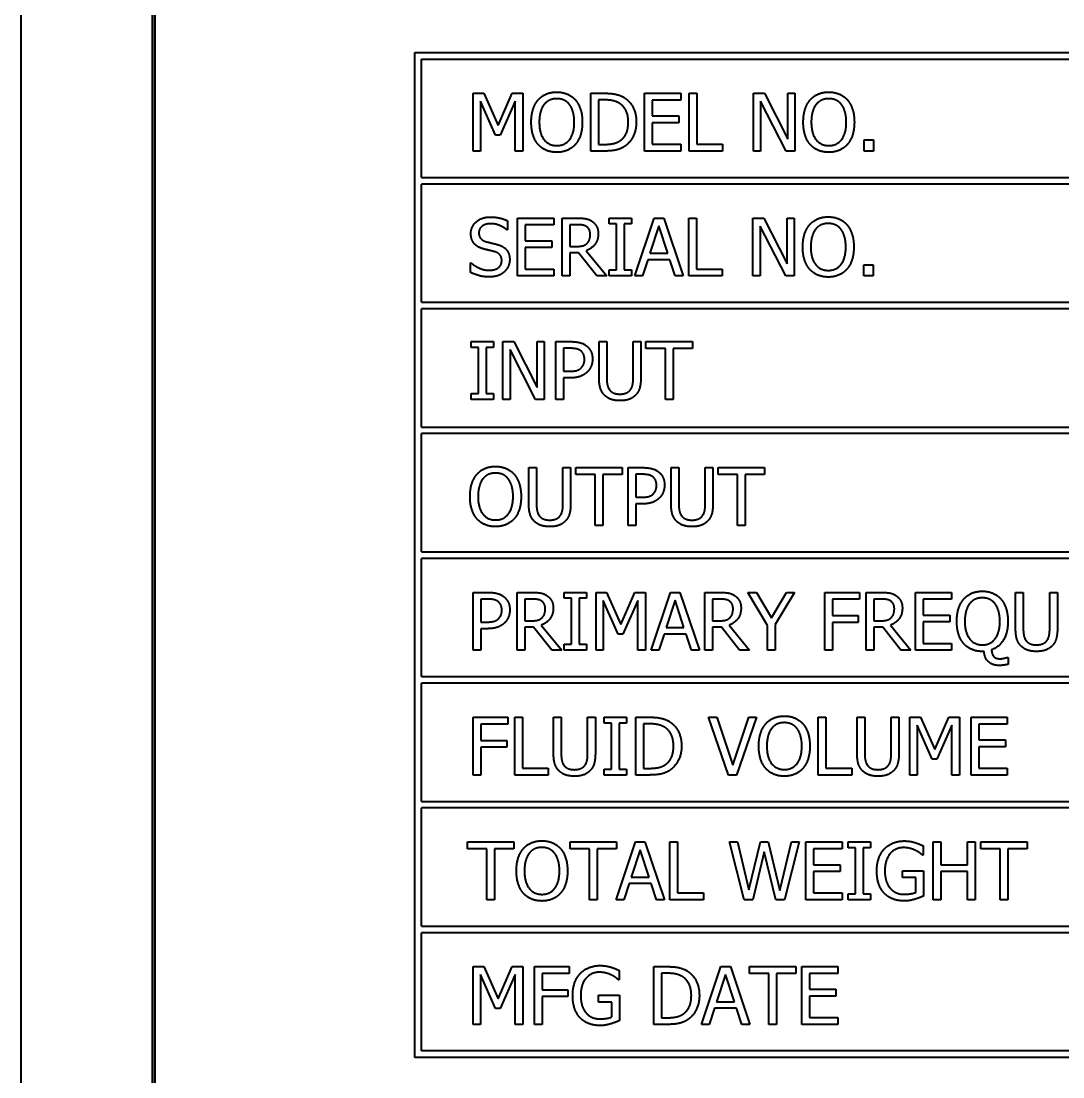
# Model space of a CAD drawing. Header units: millimetres. Extents: x 0 to 5945, y 0 to 4205.
# Drawn here: x 4812.37 to 4852.05, y 2005.64 to 2045.83 of the extents above; entities that cross this region are included whole.
import ezdxf

# ---------------------------------------------------------------- set-up
doc = ezdxf.new("R2010")
doc.units = ezdxf.units.MM
doc.header["$LTSCALE"] = 5
doc.layers.add('가시적인 것(ISO)', color=3, linetype='Continuous', lineweight=40)

msp = doc.modelspace()

# ---------------------------------------------------------------- linework, layer by layer
at = {"layer": '가시적인 것(ISO)'}
for p, q in [((4812.374, 1972.126), (4812.374, 2092.126)), ((4817.374, 2083.731), (4817.374, 1980.521)), ((4817.474, 1980.62), (4817.474, 2083.632)), ((4817.374, 1984.626), (4817.374, 2079.626)), ((4827.374, 2044.626), (4872.374, 2044.626)), ((4827.374, 2006.376), (4827.374, 2044.626)), ((4827.624, 2039.876), (4827.624, 2044.376)), ((4827.624, 2044.376), (4872.124, 2044.376)), ((4829.597, 2040.88), (4829.597, 2043.08)), ((4829.597, 2043.08), (4829.996, 2043.08)), ((4830.438, 2041.486), (4829.87, 2042.775)), ((4829.87, 2042.775), (4829.87, 2040.88)), ((4829.996, 2043.08), (4830.545, 2041.855)), ((4830.545, 2041.855), (4831.077, 2043.08)), ((4831.191, 2042.775), (4830.617, 2041.486)), ((4831.077, 2043.08), (4831.483, 2043.08)), ((4831.191, 2040.88), (4831.191, 2042.775)), ((4831.483, 2043.08), (4831.483, 2040.88)), ((4834.07, 2040.88), (4834.07, 2043.08)), ((4834.07, 2043.08), (4834.571, 2043.08)), ((4834.362, 2042.827), (4834.362, 2041.133)), ((4834.585, 2042.827), (4834.362, 2042.827)), ((4836.122, 2040.88), (4836.122, 2043.08)), ((4836.122, 2043.08), (4837.498, 2043.08)), ((4837.498, 2042.82), (4836.414, 2042.82)), ((4836.414, 2042.82), (4836.414, 2042.217)), ((4837.498, 2043.08), (4837.498, 2042.82)), ((4837.819, 2040.88), (4837.819, 2043.08)), ((4837.819, 2043.08), (4838.112, 2043.08)), ((4838.112, 2043.08), (4838.112, 2041.14)), ((4840.269, 2040.88), (4840.269, 2043.08)), ((4840.269, 2043.08), (4840.684, 2043.08)), ((4841.515, 2040.88), (4840.541, 2042.777)), ((4840.541, 2042.777), (4840.541, 2040.88)), ((4840.684, 2043.08), (4841.57, 2041.338)), ((4841.57, 2041.338), (4841.57, 2043.08)), ((4841.57, 2043.08), (4841.843, 2043.08)), ((4841.843, 2043.08), (4841.843, 2040.88)), ((4836.414, 2042.217), (4837.425, 2042.217)), ((4836.414, 2041.957), (4836.414, 2041.14)), ((4837.425, 2041.957), (4836.414, 2041.957)), ((4837.425, 2042.217), (4837.425, 2041.957)), ((4830.617, 2041.486), (4830.438, 2041.486)), ((4834.362, 2041.133), (4834.585, 2041.133)), ((4836.414, 2041.14), (4837.498, 2041.14)), ((4837.498, 2041.14), (4837.498, 2040.88)), ((4838.112, 2041.14), (4839.094, 2041.14)), ((4839.094, 2041.14), (4839.094, 2040.88)), ((4844.487, 2040.88), (4844.487, 2041.301)), ((4844.487, 2041.301), (4844.84, 2041.301)), ((4844.84, 2041.301), (4844.84, 2040.88)), ((4829.87, 2040.88), (4829.597, 2040.88)), ((4831.483, 2040.88), (4831.191, 2040.88)), ((4834.576, 2040.88), (4834.07, 2040.88)), ((4837.498, 2040.88), (4836.122, 2040.88)), ((4839.094, 2040.88), (4837.819, 2040.88)), ((4840.541, 2040.88), (4840.269, 2040.88)), ((4841.843, 2040.88), (4841.515, 2040.88)), ((4844.84, 2040.88), (4844.487, 2040.88)), ((4827.624, 2039.876), (4872.124, 2039.876)), ((4827.624, 2035.126), (4827.624, 2039.626)), ((4872.124, 2039.626), (4827.624, 2039.626)), ((4831.282, 2036.13), (4831.282, 2038.33)), ((4831.282, 2038.33), (4832.658, 2038.33)), ((4832.658, 2038.33), (4832.658, 2038.07)), ((4832.979, 2038.33), (4833.546, 2038.33)), ((4832.979, 2036.13), (4832.979, 2038.33)), ((4834.771, 2038.105), (4834.771, 2038.33)), ((4834.771, 2038.33), (4835.623, 2038.33)), ((4835.623, 2038.33), (4835.623, 2038.105)), ((4835.747, 2036.13), (4836.489, 2038.33)), ((4836.489, 2038.33), (4836.849, 2038.33)), ((4836.849, 2038.33), (4837.591, 2036.13)), ((4837.8, 2036.13), (4837.8, 2038.33)), ((4837.8, 2038.33), (4838.092, 2038.33)), ((4838.092, 2038.33), (4838.092, 2036.39)), ((4840.249, 2036.13), (4840.249, 2038.33)), ((4840.249, 2038.33), (4840.665, 2038.33)), ((4840.665, 2038.33), (4841.551, 2036.588)), ((4841.551, 2036.588), (4841.551, 2038.33)), ((4841.551, 2038.33), (4841.823, 2038.33)), ((4841.823, 2038.33), (4841.823, 2036.13)), ((4830.898, 2038.226), (4830.898, 2037.877)), ((4832.658, 2038.07), (4831.574, 2038.07)), ((4831.574, 2038.07), (4831.574, 2037.467)), ((4833.562, 2038.077), (4833.271, 2038.077)), ((4833.271, 2038.077), (4833.271, 2037.249)), ((4835.05, 2038.105), (4834.771, 2038.105)), ((4835.05, 2036.354), (4835.05, 2038.105)), ((4835.623, 2038.105), (4835.343, 2038.105)), ((4835.343, 2038.105), (4835.343, 2036.354)), ((4836.662, 2038.03), (4836.323, 2036.995)), ((4837.003, 2036.995), (4836.662, 2038.03)), ((4841.495, 2036.13), (4840.522, 2038.027)), ((4840.522, 2038.027), (4840.522, 2036.13)), ((4830.898, 2037.877), (4830.877, 2037.877)), ((4831.574, 2037.467), (4832.585, 2037.467)), ((4831.574, 2037.207), (4831.574, 2036.39)), ((4832.585, 2037.207), (4831.574, 2037.207)), ((4832.585, 2037.467), (4832.585, 2037.207)), ((4833.271, 2037.249), (4833.528, 2037.249)), ((4833.899, 2037.087), (4834.681, 2036.13)), ((4833.606, 2037.005), (4833.271, 2037.005)), ((4833.271, 2037.005), (4833.271, 2036.13)), ((4834.302, 2036.13), (4833.606, 2037.005)), ((4836.243, 2036.745), (4836.043, 2036.13)), ((4837.083, 2036.745), (4836.243, 2036.745)), ((4836.323, 2036.995), (4837.003, 2036.995)), ((4837.283, 2036.13), (4837.083, 2036.745)), ((4829.488, 2036.262), (4829.488, 2036.629)), ((4829.488, 2036.629), (4829.509, 2036.629)), ((4831.574, 2036.39), (4832.658, 2036.39)), ((4832.658, 2036.39), (4832.658, 2036.13)), ((4834.771, 2036.13), (4834.771, 2036.354)), ((4834.771, 2036.354), (4835.05, 2036.354)), ((4835.343, 2036.354), (4835.623, 2036.354)), ((4835.623, 2036.354), (4835.623, 2036.13)), ((4838.092, 2036.39), (4839.074, 2036.39)), ((4839.074, 2036.39), (4839.074, 2036.13)), ((4844.467, 2036.13), (4844.467, 2036.551)), ((4844.467, 2036.551), (4844.82, 2036.551)), ((4844.82, 2036.551), (4844.82, 2036.13)), ((4832.658, 2036.13), (4831.282, 2036.13)), ((4833.271, 2036.13), (4832.979, 2036.13)), ((4834.681, 2036.13), (4834.302, 2036.13)), ((4835.623, 2036.13), (4834.771, 2036.13)), ((4836.043, 2036.13), (4835.747, 2036.13)), ((4837.591, 2036.13), (4837.283, 2036.13)), ((4839.074, 2036.13), (4837.8, 2036.13)), ((4840.522, 2036.13), (4840.249, 2036.13)), ((4841.823, 2036.13), (4841.495, 2036.13)), ((4844.82, 2036.13), (4844.467, 2036.13)), ((4827.624, 2035.126), (4872.124, 2035.126)), ((4827.624, 2030.376), (4827.624, 2034.876)), ((4872.124, 2034.876), (4827.624, 2034.876)), ((4829.511, 2033.402), (4829.511, 2033.626)), ((4829.511, 2033.626), (4830.363, 2033.626)), ((4830.363, 2033.626), (4830.363, 2033.402)), ((4830.725, 2031.426), (4830.725, 2033.626)), ((4830.725, 2033.626), (4831.141, 2033.626)), ((4831.141, 2033.626), (4832.027, 2031.884)), ((4832.027, 2031.884), (4832.027, 2033.626)), ((4832.027, 2033.626), (4832.3, 2033.626)), ((4832.3, 2033.626), (4832.3, 2031.426)), ((4832.745, 2031.426), (4832.745, 2033.626)), ((4832.745, 2033.626), (4833.298, 2033.626)), ((4834.387, 2032.253), (4834.387, 2033.626)), ((4834.387, 2033.626), (4834.68, 2033.626)), ((4834.68, 2033.626), (4834.68, 2032.253)), ((4835.687, 2032.246), (4835.687, 2033.626)), ((4835.687, 2033.626), (4835.979, 2033.626)), ((4835.979, 2033.626), (4835.979, 2032.253)), ((4836.174, 2033.366), (4836.174, 2033.626)), ((4836.174, 2033.626), (4837.942, 2033.626)), ((4837.942, 2033.626), (4837.942, 2033.366)), ((4829.791, 2033.402), (4829.511, 2033.402)), ((4829.791, 2031.651), (4829.791, 2033.402)), ((4830.363, 2033.402), (4830.083, 2033.402)), ((4830.083, 2033.402), (4830.083, 2031.651)), ((4831.971, 2031.426), (4830.998, 2033.323)), ((4830.998, 2033.323), (4830.998, 2031.426)), ((4833.28, 2033.373), (4833.038, 2033.373)), ((4833.038, 2033.373), (4833.038, 2032.496)), ((4836.912, 2033.366), (4836.174, 2033.366)), ((4836.912, 2031.426), (4836.912, 2033.366)), ((4837.204, 2033.366), (4837.204, 2031.426)), ((4837.942, 2033.366), (4837.204, 2033.366)), ((4833.038, 2032.496), (4833.237, 2032.496)), ((4833.285, 2032.246), (4833.038, 2032.246)), ((4833.038, 2032.246), (4833.038, 2031.426)), ((4829.511, 2031.426), (4829.511, 2031.651)), ((4829.511, 2031.651), (4829.791, 2031.651)), ((4830.083, 2031.651), (4830.363, 2031.651)), ((4830.363, 2031.651), (4830.363, 2031.426)), ((4830.363, 2031.426), (4829.511, 2031.426)), ((4830.998, 2031.426), (4830.725, 2031.426)), ((4832.3, 2031.426), (4831.971, 2031.426)), ((4833.038, 2031.426), (4832.745, 2031.426)), ((4837.204, 2031.426), (4836.912, 2031.426)), ((4827.624, 2030.376), (4872.124, 2030.376)), ((4827.624, 2025.626), (4827.624, 2030.126)), ((4872.124, 2030.126), (4827.624, 2030.126)), ((4831.711, 2027.457), (4831.711, 2028.83)), ((4831.711, 2028.83), (4832.004, 2028.83)), ((4832.004, 2028.83), (4832.004, 2027.457)), ((4833.011, 2027.45), (4833.011, 2028.83)), ((4833.011, 2028.83), (4833.303, 2028.83)), ((4833.303, 2028.83), (4833.303, 2027.457)), ((4833.498, 2028.57), (4833.498, 2028.83)), ((4833.498, 2028.83), (4835.266, 2028.83)), ((4835.266, 2028.83), (4835.266, 2028.57)), ((4835.489, 2026.63), (4835.489, 2028.83)), ((4835.489, 2028.83), (4836.042, 2028.83)), ((4837.131, 2027.457), (4837.131, 2028.83)), ((4837.131, 2028.83), (4837.423, 2028.83)), ((4837.423, 2028.83), (4837.423, 2027.457)), ((4838.431, 2027.45), (4838.431, 2028.83)), ((4838.431, 2028.83), (4838.723, 2028.83)), ((4838.723, 2028.83), (4838.723, 2027.457)), ((4838.917, 2028.57), (4838.917, 2028.83)), ((4838.917, 2028.83), (4840.686, 2028.83)), ((4840.686, 2028.83), (4840.686, 2028.57)), ((4834.236, 2028.57), (4833.498, 2028.57)), ((4834.236, 2026.63), (4834.236, 2028.57)), ((4834.528, 2028.57), (4834.528, 2026.63)), ((4835.266, 2028.57), (4834.528, 2028.57)), ((4836.024, 2028.577), (4835.781, 2028.577)), ((4835.781, 2028.577), (4835.781, 2027.7)), ((4839.655, 2028.57), (4838.917, 2028.57)), ((4839.655, 2026.63), (4839.655, 2028.57)), ((4839.948, 2028.57), (4839.948, 2026.63)), ((4840.686, 2028.57), (4839.948, 2028.57)), ((4835.781, 2027.7), (4835.981, 2027.7)), ((4836.029, 2027.45), (4835.781, 2027.45)), ((4835.781, 2027.45), (4835.781, 2026.63)), ((4834.528, 2026.63), (4834.236, 2026.63)), ((4835.781, 2026.63), (4835.489, 2026.63)), ((4839.948, 2026.63), (4839.655, 2026.63)), ((4827.624, 2025.626), (4872.124, 2025.626)), ((4827.624, 2020.876), (4827.624, 2025.376)), ((4872.124, 2025.376), (4827.624, 2025.376)), ((4829.597, 2021.88), (4829.597, 2024.08)), ((4829.597, 2024.08), (4830.149, 2024.08)), ((4830.132, 2023.827), (4829.889, 2023.827)), ((4829.889, 2023.827), (4829.889, 2022.95)), ((4831.265, 2024.08), (4831.832, 2024.08)), ((4831.265, 2021.88), (4831.265, 2024.08)), ((4831.848, 2023.827), (4831.558, 2023.827)), ((4831.558, 2023.827), (4831.558, 2022.999)), ((4833.057, 2023.855), (4833.057, 2024.08)), ((4833.057, 2024.08), (4833.909, 2024.08)), ((4833.337, 2023.855), (4833.057, 2023.855)), ((4833.337, 2022.104), (4833.337, 2023.855)), ((4833.909, 2023.855), (4833.63, 2023.855)), ((4833.63, 2023.855), (4833.63, 2022.104)), ((4833.909, 2024.08), (4833.909, 2023.855)), ((4834.271, 2024.08), (4834.671, 2024.08)), ((4834.271, 2021.88), (4834.271, 2024.08)), ((4834.671, 2024.08), (4835.22, 2022.855)), ((4835.22, 2022.855), (4835.751, 2024.08)), ((4835.751, 2024.08), (4836.158, 2024.08)), ((4836.158, 2024.08), (4836.158, 2021.88)), ((4836.366, 2021.88), (4837.108, 2024.08)), ((4837.108, 2024.08), (4837.468, 2024.08)), ((4837.468, 2024.08), (4838.21, 2021.88)), ((4838.418, 2024.08), (4838.985, 2024.08)), ((4838.418, 2021.88), (4838.418, 2024.08)), ((4839.001, 2023.827), (4838.711, 2023.827)), ((4838.711, 2023.827), (4838.711, 2022.999)), ((4840.057, 2024.08), (4840.381, 2024.08)), ((4840.8, 2022.823), (4840.057, 2024.08)), ((4840.381, 2024.08), (4840.948, 2023.112)), ((4840.948, 2023.112), (4841.526, 2024.08)), ((4841.836, 2024.08), (4841.092, 2022.853)), ((4841.526, 2024.08), (4841.836, 2024.08)), ((4842.984, 2021.88), (4842.984, 2024.08)), ((4842.984, 2024.08), (4844.3, 2024.08)), ((4844.3, 2023.82), (4843.276, 2023.82)), ((4843.276, 2023.82), (4843.276, 2023.199)), ((4844.3, 2024.08), (4844.3, 2023.82)), ((4844.562, 2024.08), (4845.129, 2024.08)), ((4844.562, 2021.88), (4844.562, 2024.08)), ((4845.145, 2023.827), (4844.854, 2023.827)), ((4844.854, 2023.827), (4844.854, 2022.999)), ((4846.439, 2021.88), (4846.439, 2024.08)), ((4846.439, 2024.08), (4847.815, 2024.08)), ((4847.815, 2023.82), (4846.731, 2023.82)), ((4846.731, 2023.82), (4846.731, 2023.217)), ((4847.815, 2024.08), (4847.815, 2023.82)), ((4850.251, 2022.707), (4850.251, 2024.08)), ((4850.251, 2024.08), (4850.543, 2024.08)), ((4850.543, 2024.08), (4850.543, 2022.707)), ((4851.55, 2022.7), (4851.55, 2024.08)), ((4851.55, 2024.08), (4851.843, 2024.08)), ((4851.843, 2024.08), (4851.843, 2022.707)), ((4835.113, 2022.486), (4834.544, 2023.775)), ((4834.544, 2023.775), (4834.544, 2021.88)), ((4835.865, 2023.775), (4835.291, 2022.486)), ((4835.865, 2021.88), (4835.865, 2023.775)), ((4837.281, 2023.78), (4836.942, 2022.745)), ((4837.621, 2022.745), (4837.281, 2023.78)), ((4843.276, 2023.199), (4844.257, 2023.199)), ((4844.257, 2023.199), (4844.257, 2022.939)), ((4846.731, 2023.217), (4847.742, 2023.217)), ((4847.742, 2023.217), (4847.742, 2022.957)), ((4829.889, 2022.95), (4830.089, 2022.95)), ((4830.137, 2022.7), (4829.889, 2022.7)), ((4829.889, 2022.7), (4829.889, 2021.88)), ((4831.558, 2022.999), (4831.815, 2022.999)), ((4831.893, 2022.755), (4831.558, 2022.755)), ((4831.558, 2022.755), (4831.558, 2021.88)), ((4832.588, 2021.88), (4831.893, 2022.755)), ((4832.185, 2022.837), (4832.968, 2021.88)), ((4836.942, 2022.745), (4837.621, 2022.745)), ((4838.711, 2022.999), (4838.967, 2022.999)), ((4839.046, 2022.755), (4838.711, 2022.755)), ((4838.711, 2022.755), (4838.711, 2021.88)), ((4839.741, 2021.88), (4839.046, 2022.755)), ((4839.338, 2022.837), (4840.121, 2021.88)), ((4840.8, 2021.88), (4840.8, 2022.823)), ((4841.092, 2022.853), (4841.092, 2021.88)), ((4844.257, 2022.939), (4843.276, 2022.939)), ((4843.276, 2022.939), (4843.276, 2021.88)), ((4844.854, 2022.999), (4845.111, 2022.999)), ((4845.189, 2022.755), (4844.854, 2022.755)), ((4844.854, 2022.755), (4844.854, 2021.88)), ((4845.885, 2021.88), (4845.189, 2022.755)), ((4845.482, 2022.837), (4846.264, 2021.88)), ((4847.742, 2022.957), (4846.731, 2022.957)), ((4846.731, 2022.957), (4846.731, 2022.14)), ((4835.291, 2022.486), (4835.113, 2022.486)), ((4836.862, 2022.495), (4836.662, 2021.88)), ((4837.701, 2022.495), (4836.862, 2022.495)), ((4837.901, 2021.88), (4837.701, 2022.495)), ((4829.889, 2021.88), (4829.597, 2021.88)), ((4831.558, 2021.88), (4831.265, 2021.88)), ((4832.968, 2021.88), (4832.588, 2021.88)), ((4833.057, 2021.88), (4833.057, 2022.104)), ((4833.057, 2022.104), (4833.337, 2022.104)), ((4833.909, 2021.88), (4833.057, 2021.88)), ((4833.63, 2022.104), (4833.909, 2022.104)), ((4833.909, 2022.104), (4833.909, 2021.88)), ((4834.544, 2021.88), (4834.271, 2021.88)), ((4836.158, 2021.88), (4835.865, 2021.88)), ((4836.662, 2021.88), (4836.366, 2021.88)), ((4838.21, 2021.88), (4837.901, 2021.88)), ((4838.711, 2021.88), (4838.418, 2021.88)), ((4840.121, 2021.88), (4839.741, 2021.88)), ((4841.092, 2021.88), (4840.8, 2021.88)), ((4843.276, 2021.88), (4842.984, 2021.88)), ((4844.854, 2021.88), (4844.562, 2021.88)), ((4846.264, 2021.88), (4845.885, 2021.88)), ((4847.815, 2021.88), (4846.439, 2021.88)), ((4846.731, 2022.14), (4847.815, 2022.14)), ((4847.815, 2022.14), (4847.815, 2021.88)), ((4849.051, 2021.834), (4848.983, 2021.834)), ((4849.924, 2021.607), (4849.964, 2021.607)), ((4849.964, 2021.607), (4849.964, 2021.341)), ((4827.624, 2020.876), (4872.124, 2020.876)), ((4827.624, 2016.126), (4827.624, 2020.626)), ((4872.124, 2020.626), (4827.624, 2020.626)), ((4829.597, 2017.13), (4829.597, 2019.33)), ((4829.597, 2019.33), (4830.912, 2019.33)), ((4830.912, 2019.07), (4829.889, 2019.07)), ((4829.889, 2019.07), (4829.889, 2018.449)), ((4830.912, 2019.33), (4830.912, 2019.07)), ((4831.175, 2017.13), (4831.175, 2019.33)), ((4831.175, 2019.33), (4831.467, 2019.33)), ((4831.467, 2019.33), (4831.467, 2017.39)), ((4832.653, 2017.957), (4832.653, 2019.33)), ((4832.653, 2019.33), (4832.945, 2019.33)), ((4832.945, 2019.33), (4832.945, 2017.957)), ((4833.952, 2017.95), (4833.952, 2019.33)), ((4833.952, 2019.33), (4834.245, 2019.33)), ((4834.245, 2019.33), (4834.245, 2017.957)), ((4834.578, 2019.105), (4834.578, 2019.33)), ((4834.578, 2019.33), (4835.43, 2019.33)), ((4834.858, 2019.105), (4834.578, 2019.105)), ((4834.858, 2017.354), (4834.858, 2019.105)), ((4835.43, 2019.105), (4835.15, 2019.105)), ((4835.15, 2019.105), (4835.15, 2017.354)), ((4835.43, 2019.33), (4835.43, 2019.105)), ((4835.792, 2019.33), (4836.293, 2019.33)), ((4835.792, 2017.13), (4835.792, 2019.33)), ((4836.307, 2019.077), (4836.084, 2019.077)), ((4836.084, 2019.077), (4836.084, 2017.383)), ((4839.311, 2017.13), (4838.554, 2019.33)), ((4838.554, 2019.33), (4838.867, 2019.33)), ((4838.867, 2019.33), (4839.477, 2017.502)), ((4839.477, 2017.502), (4840.087, 2019.33)), ((4840.385, 2019.33), (4839.627, 2017.13)), ((4840.087, 2019.33), (4840.385, 2019.33)), ((4842.736, 2017.13), (4842.736, 2019.33)), ((4842.736, 2019.33), (4843.029, 2019.33)), ((4843.029, 2019.33), (4843.029, 2017.39)), ((4844.214, 2017.957), (4844.214, 2019.33)), ((4844.214, 2019.33), (4844.506, 2019.33)), ((4844.506, 2019.33), (4844.506, 2017.957)), ((4845.514, 2017.95), (4845.514, 2019.33)), ((4845.514, 2019.33), (4845.806, 2019.33)), ((4845.806, 2019.33), (4845.806, 2017.957)), ((4846.225, 2019.33), (4846.624, 2019.33)), ((4846.225, 2017.13), (4846.225, 2019.33)), ((4847.067, 2017.736), (4846.498, 2019.025)), ((4846.498, 2019.025), (4846.498, 2017.13)), ((4846.624, 2019.33), (4847.174, 2018.105)), ((4847.174, 2018.105), (4847.705, 2019.33)), ((4847.819, 2019.025), (4847.245, 2017.736)), ((4847.705, 2019.33), (4848.111, 2019.33)), ((4847.819, 2017.13), (4847.819, 2019.025)), ((4848.111, 2019.33), (4848.111, 2017.13)), ((4848.557, 2017.13), (4848.557, 2019.33)), ((4848.557, 2019.33), (4849.933, 2019.33)), ((4849.933, 2019.07), (4848.849, 2019.07)), ((4848.849, 2019.07), (4848.849, 2018.467)), ((4849.933, 2019.33), (4849.933, 2019.07)), ((4829.889, 2018.449), (4830.87, 2018.449)), ((4830.87, 2018.449), (4830.87, 2018.189)), ((4848.849, 2018.467), (4849.86, 2018.467)), ((4849.86, 2018.207), (4848.849, 2018.207)), ((4848.849, 2018.207), (4848.849, 2017.39)), ((4849.86, 2018.467), (4849.86, 2018.207)), ((4830.87, 2018.189), (4829.889, 2018.189)), ((4829.889, 2018.189), (4829.889, 2017.13)), ((4831.467, 2017.39), (4832.449, 2017.39)), ((4832.449, 2017.39), (4832.449, 2017.13)), ((4843.029, 2017.39), (4844.011, 2017.39)), ((4844.011, 2017.39), (4844.011, 2017.13)), ((4847.245, 2017.736), (4847.067, 2017.736)), ((4848.849, 2017.39), (4849.933, 2017.39)), ((4849.933, 2017.39), (4849.933, 2017.13)), ((4829.889, 2017.13), (4829.597, 2017.13)), ((4832.449, 2017.13), (4831.175, 2017.13)), ((4834.578, 2017.13), (4834.578, 2017.354)), ((4834.578, 2017.354), (4834.858, 2017.354)), ((4835.43, 2017.13), (4834.578, 2017.13)), ((4835.15, 2017.354), (4835.43, 2017.354)), ((4835.43, 2017.354), (4835.43, 2017.13)), ((4836.298, 2017.13), (4835.792, 2017.13)), ((4836.084, 2017.383), (4836.307, 2017.383)), ((4839.627, 2017.13), (4839.311, 2017.13)), ((4844.011, 2017.13), (4842.736, 2017.13)), ((4846.498, 2017.13), (4846.225, 2017.13)), ((4848.111, 2017.13), (4847.819, 2017.13)), ((4849.933, 2017.13), (4848.557, 2017.13)), ((4827.624, 2016.126), (4872.124, 2016.126)), ((4827.624, 2011.376), (4827.624, 2015.876)), ((4872.124, 2015.876), (4827.624, 2015.876)), ((4829.372, 2014.32), (4829.372, 2014.58)), ((4829.372, 2014.58), (4831.141, 2014.58)), ((4831.141, 2014.58), (4831.141, 2014.32)), ((4833.28, 2014.32), (4833.28, 2014.58)), ((4833.28, 2014.58), (4835.049, 2014.58)), ((4835.034, 2012.38), (4835.776, 2014.58)), ((4835.049, 2014.58), (4835.049, 2014.32)), ((4835.776, 2014.58), (4836.136, 2014.58)), ((4836.136, 2014.58), (4836.878, 2012.38)), ((4837.086, 2012.38), (4837.086, 2014.58)), ((4837.086, 2014.58), (4837.379, 2014.58)), ((4837.379, 2014.58), (4837.379, 2012.64)), ((4839.914, 2012.38), (4839.352, 2014.58)), ((4839.352, 2014.58), (4839.654, 2014.58)), ((4839.654, 2014.58), (4840.096, 2012.756)), ((4840.096, 2012.756), (4840.534, 2014.58)), ((4840.534, 2014.58), (4840.832, 2014.58)), ((4840.832, 2014.58), (4841.274, 2012.735)), ((4841.274, 2012.735), (4841.715, 2014.58)), ((4842.002, 2014.58), (4841.449, 2012.38)), ((4841.715, 2014.58), (4842.002, 2014.58)), ((4842.264, 2012.38), (4842.264, 2014.58)), ((4842.264, 2014.58), (4843.64, 2014.58)), ((4843.64, 2014.58), (4843.64, 2014.32)), ((4843.875, 2014.355), (4843.875, 2014.58)), ((4843.875, 2014.58), (4844.728, 2014.58)), ((4844.728, 2014.58), (4844.728, 2014.355)), ((4847.109, 2012.38), (4847.109, 2014.58)), ((4847.109, 2014.58), (4847.402, 2014.58)), ((4847.402, 2014.58), (4847.402, 2013.717)), ((4848.414, 2013.717), (4848.414, 2014.58)), ((4848.414, 2014.58), (4848.707, 2014.58)), ((4848.707, 2014.58), (4848.707, 2012.38)), ((4848.928, 2014.32), (4848.928, 2014.58)), ((4848.928, 2014.58), (4850.696, 2014.58)), ((4850.696, 2014.58), (4850.696, 2014.32)), ((4830.11, 2014.32), (4829.372, 2014.32)), ((4830.11, 2012.38), (4830.11, 2014.32)), ((4830.403, 2014.32), (4830.403, 2012.38)), ((4831.141, 2014.32), (4830.403, 2014.32)), ((4834.018, 2014.32), (4833.28, 2014.32)), ((4834.018, 2012.38), (4834.018, 2014.32)), ((4835.049, 2014.32), (4834.311, 2014.32)), ((4834.311, 2014.32), (4834.311, 2012.38)), ((4835.949, 2014.28), (4835.61, 2013.245)), ((4836.289, 2013.245), (4835.949, 2014.28)), ((4840.673, 2014.205), (4840.238, 2012.38)), ((4841.121, 2012.38), (4840.673, 2014.205)), ((4843.64, 2014.32), (4842.556, 2014.32)), ((4842.556, 2014.32), (4842.556, 2013.717)), ((4844.155, 2014.355), (4843.875, 2014.355)), ((4844.155, 2012.604), (4844.155, 2014.355)), ((4844.728, 2014.355), (4844.448, 2014.355)), ((4844.448, 2014.355), (4844.448, 2012.604)), ((4846.733, 2014.43), (4846.733, 2014.077)), ((4849.666, 2014.32), (4848.928, 2014.32)), ((4849.666, 2012.38), (4849.666, 2014.32)), ((4849.958, 2014.32), (4849.958, 2012.38)), ((4850.696, 2014.32), (4849.958, 2014.32)), ((4846.733, 2014.077), (4846.708, 2014.077)), ((4842.556, 2013.717), (4843.567, 2013.717)), ((4842.556, 2013.457), (4842.556, 2012.64)), ((4843.567, 2013.457), (4842.556, 2013.457)), ((4843.567, 2013.717), (4843.567, 2013.457)), ((4845.943, 2013.23), (4845.943, 2013.487)), ((4845.943, 2013.487), (4846.742, 2013.487)), ((4846.742, 2013.487), (4846.742, 2012.526)), ((4847.402, 2013.717), (4848.414, 2013.717)), ((4848.414, 2013.457), (4847.402, 2013.457)), ((4847.402, 2013.457), (4847.402, 2012.38)), ((4848.414, 2012.38), (4848.414, 2013.457)), ((4835.53, 2012.995), (4835.33, 2012.38)), ((4836.37, 2012.995), (4835.53, 2012.995)), ((4835.61, 2013.245), (4836.289, 2013.245)), ((4836.569, 2012.38), (4836.37, 2012.995)), ((4846.453, 2013.23), (4845.943, 2013.23)), ((4846.453, 2012.662), (4846.453, 2013.23)), ((4837.379, 2012.64), (4838.361, 2012.64)), ((4838.361, 2012.64), (4838.361, 2012.38)), ((4842.556, 2012.64), (4843.64, 2012.64)), ((4843.64, 2012.64), (4843.64, 2012.38)), ((4843.875, 2012.38), (4843.875, 2012.604)), ((4843.875, 2012.604), (4844.155, 2012.604)), ((4844.448, 2012.604), (4844.728, 2012.604)), ((4844.728, 2012.604), (4844.728, 2012.38)), ((4830.403, 2012.38), (4830.11, 2012.38)), ((4834.311, 2012.38), (4834.018, 2012.38)), ((4835.33, 2012.38), (4835.034, 2012.38)), ((4836.878, 2012.38), (4836.569, 2012.38)), ((4838.361, 2012.38), (4837.086, 2012.38)), ((4840.238, 2012.38), (4839.914, 2012.38)), ((4841.449, 2012.38), (4841.121, 2012.38)), ((4843.64, 2012.38), (4842.264, 2012.38)), ((4844.728, 2012.38), (4843.875, 2012.38)), ((4847.402, 2012.38), (4847.109, 2012.38)), ((4848.707, 2012.38), (4848.414, 2012.38)), ((4849.958, 2012.38), (4849.666, 2012.38)), ((4827.624, 2011.376), (4872.124, 2011.376)), ((4827.624, 2006.626), (4827.624, 2011.126)), ((4872.124, 2011.126), (4827.624, 2011.126)), ((4829.597, 2007.637), (4829.597, 2009.837)), ((4829.597, 2009.837), (4829.996, 2009.837)), ((4829.996, 2009.837), (4830.545, 2008.612)), ((4830.545, 2008.612), (4831.077, 2009.837)), ((4831.077, 2009.837), (4831.483, 2009.837)), ((4831.483, 2009.837), (4831.483, 2007.637)), ((4831.929, 2007.637), (4831.929, 2009.837)), ((4831.929, 2009.837), (4833.244, 2009.837)), ((4833.244, 2009.837), (4833.244, 2009.577)), ((4836.471, 2007.637), (4836.471, 2009.837)), ((4836.471, 2009.837), (4836.972, 2009.837)), ((4838.286, 2007.637), (4839.028, 2009.837)), ((4839.028, 2009.837), (4839.388, 2009.837)), ((4839.388, 2009.837), (4840.13, 2007.637)), ((4840.114, 2009.577), (4840.114, 2009.837)), ((4840.114, 2009.837), (4841.882, 2009.837)), ((4841.882, 2009.837), (4841.882, 2009.577)), ((4842.105, 2007.637), (4842.105, 2009.837)), ((4842.105, 2009.837), (4843.481, 2009.837)), ((4843.481, 2009.837), (4843.481, 2009.577)), ((4830.438, 2008.243), (4829.87, 2009.532)), ((4829.87, 2009.532), (4829.87, 2007.637)), ((4831.191, 2009.532), (4830.617, 2008.243)), ((4831.191, 2007.637), (4831.191, 2009.532)), ((4833.244, 2009.577), (4832.221, 2009.577)), ((4832.221, 2009.577), (4832.221, 2008.956)), ((4835.15, 2009.687), (4835.15, 2009.334)), ((4836.764, 2009.584), (4836.764, 2007.89)), ((4836.987, 2009.584), (4836.764, 2009.584)), ((4839.201, 2009.537), (4838.862, 2008.502)), ((4839.541, 2008.502), (4839.201, 2009.537)), ((4840.852, 2009.577), (4840.114, 2009.577)), ((4840.852, 2007.637), (4840.852, 2009.577)), ((4841.144, 2009.577), (4841.144, 2007.637)), ((4841.882, 2009.577), (4841.144, 2009.577)), ((4843.481, 2009.577), (4842.397, 2009.577)), ((4842.397, 2009.577), (4842.397, 2008.974)), ((4832.221, 2008.956), (4833.202, 2008.956)), ((4833.202, 2008.956), (4833.202, 2008.696)), ((4835.15, 2009.334), (4835.125, 2009.334)), ((4842.397, 2008.974), (4843.408, 2008.974)), ((4843.408, 2008.974), (4843.408, 2008.714)), ((4833.202, 2008.696), (4832.221, 2008.696)), ((4832.221, 2008.696), (4832.221, 2007.637)), ((4834.36, 2008.487), (4834.36, 2008.744)), ((4834.36, 2008.744), (4835.159, 2008.744)), ((4835.159, 2008.744), (4835.159, 2007.783)), ((4843.408, 2008.714), (4842.397, 2008.714)), ((4842.397, 2008.714), (4842.397, 2007.897)), ((4830.617, 2008.243), (4830.438, 2008.243)), ((4834.87, 2008.487), (4834.36, 2008.487)), ((4834.87, 2007.919), (4834.87, 2008.487)), ((4838.782, 2008.252), (4838.582, 2007.637)), ((4839.622, 2008.252), (4838.782, 2008.252)), ((4838.862, 2008.502), (4839.541, 2008.502)), ((4839.821, 2007.637), (4839.622, 2008.252)), ((4836.764, 2007.89), (4836.987, 2007.89)), ((4842.397, 2007.897), (4843.481, 2007.897)), ((4843.481, 2007.897), (4843.481, 2007.637)), ((4829.87, 2007.637), (4829.597, 2007.637)), ((4831.483, 2007.637), (4831.191, 2007.637)), ((4832.221, 2007.637), (4831.929, 2007.637)), ((4836.978, 2007.637), (4836.471, 2007.637)), ((4838.582, 2007.637), (4838.286, 2007.637)), ((4840.13, 2007.637), (4839.821, 2007.637)), ((4841.144, 2007.637), (4840.852, 2007.637)), ((4843.481, 2007.637), (4842.105, 2007.637)), ((4872.124, 2006.626), (4827.624, 2006.626)), ((4872.374, 2006.376), (4827.374, 2006.376))]:
    msp.add_line(p, q, dxfattribs=at)
for points in [[(4832.068, 2042.828), (4832.196, 2042.975), (4832.554, 2043.126), (4832.776, 2043.126)], [(4832.776, 2043.126), (4833, 2043.126), (4833.36, 2042.969), (4833.485, 2042.828)], [(4842.428, 2042.828), (4842.556, 2042.975), (4842.914, 2043.126), (4843.136, 2043.126)], [(4843.136, 2043.126), (4843.36, 2043.126), (4843.72, 2042.969), (4843.845, 2042.828)], [(4831.804, 2041.98), (4831.804, 2042.256), (4831.941, 2042.677), (4832.068, 2042.828)], [(4832.777, 2042.873), (4832.619, 2042.873), (4832.38, 2042.763), (4832.289, 2042.645)], [(4833.264, 2042.645), (4833.177, 2042.759), (4832.931, 2042.873), (4832.777, 2042.873)], [(4833.485, 2042.828), (4833.61, 2042.682), (4833.749, 2042.254), (4833.749, 2041.98)], [(4834.571, 2043.08), (4834.881, 2043.08), (4835.234, 2042.987), (4835.359, 2042.905)], [(4835.166, 2042.695), (4835.049, 2042.764), (4834.783, 2042.827), (4834.585, 2042.827)], [(4835.359, 2042.905), (4835.571, 2042.764), (4835.805, 2042.299), (4835.805, 2041.978)], [(4842.164, 2041.98), (4842.164, 2042.256), (4842.301, 2042.677), (4842.428, 2042.828)], [(4843.137, 2042.873), (4842.979, 2042.873), (4842.74, 2042.763), (4842.649, 2042.645)], [(4843.624, 2042.645), (4843.537, 2042.759), (4843.291, 2042.873), (4843.137, 2042.873)], [(4843.845, 2042.828), (4843.97, 2042.682), (4844.109, 2042.254), (4844.109, 2041.98)], [(4832.289, 2042.645), (4832.201, 2042.533), (4832.109, 2042.194), (4832.109, 2041.98)], [(4833.444, 2041.98), (4833.444, 2042.197), (4833.35, 2042.534), (4833.264, 2042.645)], [(4835.5, 2041.982), (4835.5, 2042.235), (4835.332, 2042.593), (4835.166, 2042.695)], [(4842.649, 2042.645), (4842.561, 2042.533), (4842.469, 2042.194), (4842.469, 2041.98)], [(4843.804, 2041.98), (4843.804, 2042.197), (4843.71, 2042.534), (4843.624, 2042.645)], [(4832.066, 2041.133), (4831.939, 2041.279), (4831.804, 2041.709), (4831.804, 2041.98)], [(4832.109, 2041.98), (4832.109, 2041.547), (4832.472, 2041.087), (4832.777, 2041.087)], [(4832.777, 2041.087), (4833.082, 2041.087), (4833.444, 2041.547), (4833.444, 2041.98)], [(4833.749, 2041.98), (4833.749, 2041.712), (4833.613, 2041.279), (4833.485, 2041.133)], [(4835.193, 2041.279), (4835.346, 2041.383), (4835.5, 2041.725), (4835.5, 2041.982)], [(4835.805, 2041.978), (4835.805, 2041.677), (4835.56, 2041.192), (4835.355, 2041.056)], [(4842.426, 2041.133), (4842.299, 2041.279), (4842.164, 2041.709), (4842.164, 2041.98)], [(4842.469, 2041.98), (4842.469, 2041.547), (4842.832, 2041.087), (4843.137, 2041.087)], [(4843.137, 2041.087), (4843.442, 2041.087), (4843.804, 2041.547), (4843.804, 2041.98)], [(4844.109, 2041.98), (4844.109, 2041.712), (4843.973, 2041.279), (4843.845, 2041.133)], [(4832.776, 2040.834), (4832.553, 2040.834), (4832.196, 2040.985), (4832.066, 2041.133)], [(4833.485, 2041.133), (4833.35, 2040.98), (4832.991, 2040.834), (4832.776, 2040.834)], [(4834.585, 2041.133), (4834.779, 2041.133), (4835.074, 2041.195), (4835.193, 2041.279)], [(4843.136, 2040.834), (4842.913, 2040.834), (4842.556, 2040.985), (4842.426, 2041.133)], [(4843.845, 2041.133), (4843.71, 2040.98), (4843.351, 2040.834), (4843.136, 2040.834)], [(4835.355, 2041.056), (4835.188, 2040.951), (4834.844, 2040.88), (4834.576, 2040.88)], [(4829.504, 2037.74), (4829.504, 2038.007), (4829.921, 2038.369), (4830.244, 2038.369)], [(4830.244, 2038.369), (4830.429, 2038.369), (4830.757, 2038.296), (4830.898, 2038.226)], [(4833.546, 2038.33), (4833.735, 2038.33), (4833.99, 2038.289), (4834.106, 2038.214)], [(4842.408, 2038.078), (4842.536, 2038.225), (4842.895, 2038.376), (4843.116, 2038.376)], [(4843.116, 2038.376), (4843.341, 2038.376), (4843.701, 2038.219), (4843.825, 2038.078)], [(4830.264, 2038.116), (4830.06, 2038.116), (4829.809, 2037.925), (4829.809, 2037.77)], [(4830.877, 2037.877), (4830.772, 2037.973), (4830.444, 2038.116), (4830.264, 2038.116)], [(4833.911, 2038.002), (4833.849, 2038.043), (4833.683, 2038.077), (4833.562, 2038.077)], [(4834.05, 2037.709), (4834.05, 2037.806), (4833.983, 2037.954), (4833.911, 2038.002)], [(4834.106, 2038.214), (4834.221, 2038.139), (4834.355, 2037.906), (4834.355, 2037.733)], [(4842.144, 2037.23), (4842.144, 2037.506), (4842.282, 2037.927), (4842.408, 2038.078)], [(4842.629, 2037.895), (4842.542, 2037.783), (4842.449, 2037.444), (4842.449, 2037.23)], [(4843.118, 2038.123), (4842.959, 2038.123), (4842.72, 2038.013), (4842.629, 2037.895)], [(4843.604, 2037.895), (4843.517, 2038.009), (4843.271, 2038.123), (4843.118, 2038.123)], [(4843.784, 2037.23), (4843.784, 2037.447), (4843.69, 2037.784), (4843.604, 2037.895)], [(4843.825, 2038.078), (4843.95, 2037.932), (4844.089, 2037.504), (4844.089, 2037.23)], [(4829.647, 2037.342), (4829.579, 2037.415), (4829.504, 2037.611), (4829.504, 2037.74)], [(4829.809, 2037.77), (4829.809, 2037.631), (4829.957, 2037.465), (4830.096, 2037.428)], [(4834.355, 2037.733), (4834.355, 2037.492), (4834.109, 2037.166), (4833.899, 2037.087)], [(4833.925, 2037.364), (4833.99, 2037.424), (4834.05, 2037.595), (4834.05, 2037.709)], [(4830.01, 2037.148), (4829.896, 2037.178), (4829.716, 2037.269), (4829.647, 2037.342)], [(4830.408, 2037.048), (4830.306, 2037.077), (4830.137, 2037.116), (4830.01, 2037.148)], [(4830.096, 2037.428), (4830.189, 2037.403), (4830.458, 2037.339), (4830.547, 2037.312)], [(4830.547, 2037.312), (4830.773, 2037.242), (4830.984, 2036.962), (4830.984, 2036.757)], [(4833.528, 2037.249), (4833.654, 2037.249), (4833.856, 2037.294), (4833.925, 2037.364)], [(4842.406, 2036.383), (4842.28, 2036.529), (4842.144, 2036.959), (4842.144, 2037.23)], [(4842.449, 2037.23), (4842.449, 2036.797), (4842.813, 2036.337), (4843.118, 2036.337)], [(4843.118, 2036.337), (4843.423, 2036.337), (4843.784, 2036.797), (4843.784, 2037.23)], [(4844.089, 2037.23), (4844.089, 2036.962), (4843.954, 2036.529), (4843.825, 2036.383)], [(4830.189, 2036.344), (4830.431, 2036.344), (4830.679, 2036.545), (4830.679, 2036.711)], [(4830.679, 2036.711), (4830.679, 2036.843), (4830.549, 2037.007), (4830.408, 2037.048)], [(4830.984, 2036.757), (4830.984, 2036.627), (4830.879, 2036.378), (4830.784, 2036.29)], [(4829.509, 2036.629), (4829.654, 2036.494), (4830.019, 2036.344), (4830.189, 2036.344)], [(4830.784, 2036.29), (4830.679, 2036.194), (4830.412, 2036.091), (4830.21, 2036.091)], [(4843.116, 2036.084), (4842.893, 2036.084), (4842.536, 2036.235), (4842.406, 2036.383)], [(4843.825, 2036.383), (4843.69, 2036.23), (4843.332, 2036.084), (4843.116, 2036.084)], [(4830.21, 2036.091), (4829.971, 2036.091), (4829.636, 2036.19), (4829.488, 2036.262)], [(4833.298, 2033.626), (4833.494, 2033.626), (4833.769, 2033.562), (4833.874, 2033.489)], [(4833.874, 2033.489), (4833.997, 2033.405), (4834.136, 2033.147), (4834.136, 2032.963)], [(4833.672, 2033.289), (4833.603, 2033.336), (4833.417, 2033.373), (4833.28, 2033.373)], [(4833.831, 2032.954), (4833.831, 2033.068), (4833.753, 2033.236), (4833.672, 2033.289)], [(4833.706, 2032.628), (4833.772, 2032.694), (4833.831, 2032.849), (4833.831, 2032.954)], [(4834.136, 2032.963), (4834.136, 2032.82), (4834.034, 2032.564), (4833.943, 2032.475)], [(4833.237, 2032.496), (4833.416, 2032.496), (4833.635, 2032.553), (4833.706, 2032.628)], [(4833.943, 2032.475), (4833.829, 2032.362), (4833.521, 2032.246), (4833.285, 2032.246)], [(4834.598, 2031.583), (4834.482, 2031.697), (4834.387, 2032.018), (4834.387, 2032.253)], [(4834.68, 2032.253), (4834.68, 2032.1), (4834.719, 2031.893), (4834.774, 2031.81)], [(4835.592, 2031.81), (4835.648, 2031.893), (4835.687, 2032.098), (4835.687, 2032.246)], [(4835.979, 2032.253), (4835.979, 2032.023), (4835.887, 2031.695), (4835.769, 2031.583)], [(4835.182, 2031.38), (4834.988, 2031.38), (4834.699, 2031.481), (4834.598, 2031.583)], [(4834.774, 2031.81), (4834.833, 2031.72), (4835.036, 2031.629), (4835.182, 2031.629)], [(4835.182, 2031.629), (4835.32, 2031.629), (4835.534, 2031.72), (4835.592, 2031.81)], [(4835.769, 2031.583), (4835.664, 2031.48), (4835.386, 2031.38), (4835.182, 2031.38)], [(4829.736, 2028.578), (4829.864, 2028.725), (4830.223, 2028.876), (4830.444, 2028.876)], [(4830.444, 2028.876), (4830.668, 2028.876), (4831.028, 2028.719), (4831.153, 2028.578)], [(4836.042, 2028.83), (4836.238, 2028.83), (4836.512, 2028.766), (4836.618, 2028.693)], [(4836.618, 2028.693), (4836.741, 2028.609), (4836.88, 2028.35), (4836.88, 2028.167)], [(4829.472, 2027.73), (4829.472, 2028.006), (4829.609, 2028.427), (4829.736, 2028.578)], [(4829.957, 2028.395), (4829.87, 2028.283), (4829.777, 2027.944), (4829.777, 2027.73)], [(4830.445, 2028.623), (4830.287, 2028.623), (4830.048, 2028.513), (4829.957, 2028.395)], [(4830.932, 2028.395), (4830.845, 2028.509), (4830.599, 2028.623), (4830.445, 2028.623)], [(4831.112, 2027.73), (4831.112, 2027.947), (4831.018, 2028.284), (4830.932, 2028.395)], [(4831.153, 2028.578), (4831.278, 2028.432), (4831.417, 2028.004), (4831.417, 2027.73)], [(4836.416, 2028.493), (4836.347, 2028.539), (4836.161, 2028.577), (4836.024, 2028.577)], [(4836.575, 2028.158), (4836.575, 2028.272), (4836.496, 2028.439), (4836.416, 2028.493)], [(4836.45, 2027.831), (4836.516, 2027.897), (4836.575, 2028.053), (4836.575, 2028.158)], [(4836.88, 2028.167), (4836.88, 2028.024), (4836.778, 2027.767), (4836.687, 2027.678)], [(4829.734, 2026.883), (4829.607, 2027.029), (4829.472, 2027.459), (4829.472, 2027.73)], [(4829.777, 2027.73), (4829.777, 2027.297), (4830.141, 2026.837), (4830.445, 2026.837)], [(4830.445, 2026.837), (4830.75, 2026.837), (4831.112, 2027.297), (4831.112, 2027.73)], [(4831.417, 2027.73), (4831.417, 2027.462), (4831.282, 2027.029), (4831.153, 2026.883)], [(4831.922, 2026.787), (4831.806, 2026.901), (4831.711, 2027.222), (4831.711, 2027.457)], [(4832.004, 2027.457), (4832.004, 2027.304), (4832.043, 2027.097), (4832.098, 2027.013)], [(4832.916, 2027.013), (4832.972, 2027.097), (4833.011, 2027.302), (4833.011, 2027.45)], [(4833.303, 2027.457), (4833.303, 2027.227), (4833.211, 2026.899), (4833.093, 2026.787)], [(4835.981, 2027.7), (4836.159, 2027.7), (4836.379, 2027.757), (4836.45, 2027.831)], [(4836.687, 2027.678), (4836.573, 2027.566), (4836.265, 2027.45), (4836.029, 2027.45)], [(4837.341, 2026.787), (4837.225, 2026.901), (4837.131, 2027.222), (4837.131, 2027.457)], [(4837.423, 2027.457), (4837.423, 2027.304), (4837.463, 2027.097), (4837.518, 2027.013)], [(4838.336, 2027.013), (4838.391, 2027.097), (4838.431, 2027.302), (4838.431, 2027.45)], [(4838.723, 2027.457), (4838.723, 2027.227), (4838.63, 2026.899), (4838.513, 2026.787)], [(4830.444, 2026.584), (4830.221, 2026.584), (4829.864, 2026.735), (4829.734, 2026.883)], [(4831.153, 2026.883), (4831.018, 2026.73), (4830.659, 2026.584), (4830.444, 2026.584)], [(4832.506, 2026.584), (4832.312, 2026.584), (4832.023, 2026.685), (4831.922, 2026.787)], [(4832.098, 2027.013), (4832.157, 2026.924), (4832.36, 2026.833), (4832.506, 2026.833)], [(4832.506, 2026.833), (4832.644, 2026.833), (4832.858, 2026.924), (4832.916, 2027.013)], [(4833.093, 2026.787), (4832.988, 2026.683), (4832.71, 2026.584), (4832.506, 2026.584)], [(4837.926, 2026.584), (4837.732, 2026.584), (4837.443, 2026.685), (4837.341, 2026.787)], [(4837.518, 2027.013), (4837.577, 2026.924), (4837.78, 2026.833), (4837.926, 2026.833)], [(4837.926, 2026.833), (4838.063, 2026.833), (4838.277, 2026.924), (4838.336, 2027.013)], [(4838.513, 2026.787), (4838.407, 2026.683), (4838.129, 2026.584), (4837.926, 2026.584)], [(4830.524, 2023.743), (4830.454, 2023.789), (4830.269, 2023.827), (4830.132, 2023.827)], [(4830.149, 2024.08), (4830.346, 2024.08), (4830.62, 2024.016), (4830.725, 2023.943)], [(4830.725, 2023.943), (4830.848, 2023.859), (4830.987, 2023.6), (4830.987, 2023.417)], [(4831.832, 2024.08), (4832.021, 2024.08), (4832.276, 2024.039), (4832.392, 2023.964)], [(4832.198, 2023.752), (4832.136, 2023.793), (4831.97, 2023.827), (4831.848, 2023.827)], [(4832.392, 2023.964), (4832.508, 2023.889), (4832.642, 2023.656), (4832.642, 2023.483)], [(4838.985, 2024.08), (4839.174, 2024.08), (4839.429, 2024.039), (4839.545, 2023.964)], [(4839.351, 2023.752), (4839.288, 2023.793), (4839.122, 2023.827), (4839.001, 2023.827)], [(4839.545, 2023.964), (4839.661, 2023.889), (4839.794, 2023.656), (4839.794, 2023.483)], [(4845.129, 2024.08), (4845.318, 2024.08), (4845.573, 2024.039), (4845.689, 2023.964)], [(4845.494, 2023.752), (4845.432, 2023.793), (4845.266, 2023.827), (4845.145, 2023.827)], [(4845.689, 2023.964), (4845.804, 2023.889), (4845.938, 2023.656), (4845.938, 2023.483)], [(4848.012, 2022.978), (4848.012, 2023.256), (4848.149, 2023.677), (4848.275, 2023.827)], [(4848.275, 2023.827), (4848.404, 2023.975), (4848.762, 2024.126), (4848.983, 2024.126)], [(4848.985, 2023.873), (4848.826, 2023.873), (4848.587, 2023.763), (4848.496, 2023.645)], [(4848.983, 2024.126), (4849.208, 2024.126), (4849.568, 2023.969), (4849.693, 2023.827)], [(4849.472, 2023.645), (4849.384, 2023.759), (4849.138, 2023.873), (4848.985, 2023.873)], [(4849.693, 2023.827), (4849.818, 2023.682), (4849.957, 2023.253), (4849.957, 2022.978)], [(4830.683, 2023.408), (4830.683, 2023.522), (4830.604, 2023.689), (4830.524, 2023.743)], [(4830.987, 2023.417), (4830.987, 2023.274), (4830.886, 2023.017), (4830.795, 2022.928)], [(4832.642, 2023.483), (4832.642, 2023.242), (4832.396, 2022.916), (4832.185, 2022.837)], [(4832.337, 2023.459), (4832.337, 2023.556), (4832.269, 2023.704), (4832.198, 2023.752)], [(4832.212, 2023.114), (4832.276, 2023.174), (4832.337, 2023.345), (4832.337, 2023.459)], [(4839.794, 2023.483), (4839.794, 2023.242), (4839.548, 2022.916), (4839.338, 2022.837)], [(4839.49, 2023.459), (4839.49, 2023.556), (4839.422, 2023.704), (4839.351, 2023.752)], [(4839.365, 2023.114), (4839.429, 2023.174), (4839.49, 2023.345), (4839.49, 2023.459)], [(4845.938, 2023.483), (4845.938, 2023.242), (4845.692, 2022.916), (4845.482, 2022.837)], [(4845.633, 2023.459), (4845.633, 2023.556), (4845.565, 2023.704), (4845.494, 2023.752)], [(4845.508, 2023.114), (4845.573, 2023.174), (4845.633, 2023.345), (4845.633, 2023.459)], [(4848.496, 2023.645), (4848.409, 2023.533), (4848.316, 2023.192), (4848.316, 2022.978)], [(4849.652, 2022.978), (4849.652, 2023.197), (4849.557, 2023.534), (4849.472, 2023.645)], [(4830.089, 2022.95), (4830.267, 2022.95), (4830.486, 2023.007), (4830.558, 2023.081)], [(4830.558, 2023.081), (4830.624, 2023.147), (4830.683, 2023.303), (4830.683, 2023.408)], [(4831.815, 2022.999), (4831.941, 2022.999), (4832.143, 2023.044), (4832.212, 2023.114)], [(4838.967, 2022.999), (4839.094, 2022.999), (4839.295, 2023.044), (4839.365, 2023.114)], [(4845.111, 2022.999), (4845.237, 2022.999), (4845.439, 2023.044), (4845.508, 2023.114)], [(4830.795, 2022.928), (4830.681, 2022.816), (4830.372, 2022.7), (4830.137, 2022.7)], [(4848.274, 2022.133), (4848.147, 2022.279), (4848.012, 2022.707), (4848.012, 2022.978)], [(4848.316, 2022.978), (4848.316, 2022.545), (4848.68, 2022.083), (4848.985, 2022.083)], [(4848.985, 2022.083), (4849.29, 2022.083), (4849.652, 2022.545), (4849.652, 2022.978)], [(4849.957, 2022.978), (4849.957, 2022.55), (4849.623, 2021.994), (4849.333, 2021.896)], [(4850.461, 2022.037), (4850.345, 2022.151), (4850.251, 2022.472), (4850.251, 2022.707)], [(4850.543, 2022.707), (4850.543, 2022.554), (4850.582, 2022.347), (4850.638, 2022.263)], [(4851.456, 2022.263), (4851.511, 2022.347), (4851.55, 2022.552), (4851.55, 2022.7)], [(4851.843, 2022.707), (4851.843, 2022.477), (4851.75, 2022.149), (4851.632, 2022.037)], [(4850.638, 2022.263), (4850.696, 2022.174), (4850.9, 2022.083), (4851.046, 2022.083)], [(4851.046, 2022.083), (4851.183, 2022.083), (4851.397, 2022.174), (4851.456, 2022.263)], [(4848.983, 2021.834), (4848.76, 2021.834), (4848.402, 2021.985), (4848.274, 2022.133)], [(4849.621, 2021.3), (4849.374, 2021.3), (4849.065, 2021.577), (4849.051, 2021.834)], [(4849.333, 2021.896), (4849.34, 2021.814), (4849.383, 2021.682), (4849.416, 2021.645)], [(4851.046, 2021.834), (4850.852, 2021.834), (4850.563, 2021.935), (4850.461, 2022.037)], [(4851.632, 2022.037), (4851.527, 2021.933), (4851.249, 2021.834), (4851.046, 2021.834)], [(4849.416, 2021.645), (4849.457, 2021.598), (4849.57, 2021.555), (4849.67, 2021.555)], [(4849.67, 2021.555), (4849.728, 2021.555), (4849.889, 2021.593), (4849.924, 2021.607)], [(4849.964, 2021.341), (4849.883, 2021.322), (4849.709, 2021.3), (4849.621, 2021.3)], [(4836.293, 2019.33), (4836.603, 2019.33), (4836.956, 2019.237), (4837.081, 2019.155)], [(4836.889, 2018.945), (4836.771, 2019.014), (4836.505, 2019.077), (4836.307, 2019.077)], [(4837.081, 2019.155), (4837.293, 2019.014), (4837.527, 2018.549), (4837.527, 2018.228)], [(4840.47, 2018.23), (4840.47, 2018.506), (4840.607, 2018.927), (4840.734, 2019.078)], [(4840.734, 2019.078), (4840.862, 2019.225), (4841.221, 2019.376), (4841.442, 2019.376)], [(4841.444, 2019.123), (4841.285, 2019.123), (4841.046, 2019.013), (4840.955, 2018.895)], [(4841.442, 2019.376), (4841.666, 2019.376), (4842.027, 2019.219), (4842.151, 2019.078)], [(4841.93, 2018.895), (4841.843, 2019.009), (4841.597, 2019.123), (4841.444, 2019.123)], [(4842.151, 2019.078), (4842.276, 2018.932), (4842.415, 2018.504), (4842.415, 2018.23)], [(4837.222, 2018.232), (4837.222, 2018.485), (4837.054, 2018.843), (4836.889, 2018.945)], [(4840.955, 2018.895), (4840.868, 2018.783), (4840.775, 2018.444), (4840.775, 2018.23)], [(4842.11, 2018.23), (4842.11, 2018.447), (4842.016, 2018.784), (4841.93, 2018.895)], [(4836.915, 2017.529), (4837.069, 2017.633), (4837.222, 2017.975), (4837.222, 2018.232)], [(4837.527, 2018.228), (4837.527, 2017.927), (4837.283, 2017.442), (4837.077, 2017.306)], [(4840.732, 2017.383), (4840.606, 2017.529), (4840.47, 2017.959), (4840.47, 2018.23)], [(4840.775, 2018.23), (4840.775, 2017.797), (4841.139, 2017.337), (4841.444, 2017.337)], [(4841.444, 2017.337), (4841.748, 2017.337), (4842.11, 2017.797), (4842.11, 2018.23)], [(4842.415, 2018.23), (4842.415, 2017.962), (4842.28, 2017.529), (4842.151, 2017.383)], [(4832.863, 2017.287), (4832.747, 2017.401), (4832.653, 2017.722), (4832.653, 2017.957)], [(4832.945, 2017.957), (4832.945, 2017.804), (4832.984, 2017.597), (4833.039, 2017.513)], [(4833.858, 2017.513), (4833.913, 2017.597), (4833.952, 2017.802), (4833.952, 2017.95)], [(4834.245, 2017.957), (4834.245, 2017.727), (4834.152, 2017.399), (4834.034, 2017.287)], [(4844.424, 2017.287), (4844.309, 2017.401), (4844.214, 2017.722), (4844.214, 2017.957)], [(4844.506, 2017.957), (4844.506, 2017.804), (4844.546, 2017.597), (4844.601, 2017.513)], [(4845.419, 2017.513), (4845.475, 2017.597), (4845.514, 2017.802), (4845.514, 2017.95)], [(4845.806, 2017.957), (4845.806, 2017.727), (4845.713, 2017.399), (4845.596, 2017.287)], [(4833.039, 2017.513), (4833.098, 2017.424), (4833.301, 2017.333), (4833.448, 2017.333)], [(4833.448, 2017.333), (4833.585, 2017.333), (4833.799, 2017.424), (4833.858, 2017.513)], [(4836.307, 2017.383), (4836.502, 2017.383), (4836.796, 2017.445), (4836.915, 2017.529)], [(4844.601, 2017.513), (4844.66, 2017.424), (4844.863, 2017.333), (4845.009, 2017.333)], [(4845.009, 2017.333), (4845.147, 2017.333), (4845.36, 2017.424), (4845.419, 2017.513)], [(4833.448, 2017.084), (4833.253, 2017.084), (4832.965, 2017.185), (4832.863, 2017.287)], [(4834.034, 2017.287), (4833.929, 2017.183), (4833.651, 2017.084), (4833.448, 2017.084)], [(4837.077, 2017.306), (4836.91, 2017.201), (4836.566, 2017.13), (4836.298, 2017.13)], [(4841.442, 2017.084), (4841.219, 2017.084), (4840.862, 2017.235), (4840.732, 2017.383)], [(4842.151, 2017.383), (4842.016, 2017.23), (4841.658, 2017.084), (4841.442, 2017.084)], [(4845.009, 2017.084), (4844.815, 2017.084), (4844.526, 2017.185), (4844.424, 2017.287)], [(4845.596, 2017.287), (4845.491, 2017.183), (4845.212, 2017.084), (4845.009, 2017.084)], [(4831.503, 2014.328), (4831.631, 2014.475), (4831.989, 2014.626), (4832.21, 2014.626)], [(4832.21, 2014.626), (4832.435, 2014.626), (4832.795, 2014.469), (4832.92, 2014.328)], [(4845.253, 2014.318), (4845.387, 2014.462), (4845.779, 2014.619), (4846.013, 2014.619)], [(4846.013, 2014.619), (4846.125, 2014.619), (4846.329, 2014.587), (4846.421, 2014.558)], [(4831.239, 2013.48), (4831.239, 2013.756), (4831.376, 2014.177), (4831.503, 2014.328)], [(4832.212, 2014.373), (4832.053, 2014.373), (4831.815, 2014.263), (4831.724, 2014.145)], [(4832.699, 2014.145), (4832.612, 2014.259), (4832.365, 2014.373), (4832.212, 2014.373)], [(4832.92, 2014.328), (4833.045, 2014.182), (4833.184, 2013.754), (4833.184, 2013.48)], [(4844.965, 2013.482), (4844.965, 2013.747), (4845.114, 2014.168), (4845.253, 2014.318)], [(4845.979, 2014.366), (4845.662, 2014.366), (4845.27, 2013.888), (4845.27, 2013.491)], [(4846.43, 2014.263), (4846.341, 2014.307), (4846.111, 2014.366), (4845.979, 2014.366)], [(4846.421, 2014.558), (4846.496, 2014.537), (4846.678, 2014.459), (4846.733, 2014.43)], [(4846.708, 2014.077), (4846.653, 2014.125), (4846.537, 2014.213), (4846.43, 2014.263)], [(4831.724, 2014.145), (4831.636, 2014.033), (4831.544, 2013.694), (4831.544, 2013.48)], [(4832.879, 2013.48), (4832.879, 2013.697), (4832.784, 2014.034), (4832.699, 2014.145)], [(4831.501, 2012.633), (4831.374, 2012.779), (4831.239, 2013.209), (4831.239, 2013.48)], [(4831.544, 2013.48), (4831.544, 2013.047), (4831.907, 2012.587), (4832.212, 2012.587)], [(4832.212, 2012.587), (4832.517, 2012.587), (4832.879, 2013.047), (4832.879, 2013.48)], [(4833.184, 2013.48), (4833.184, 2013.212), (4833.048, 2012.779), (4832.92, 2012.633)], [(4845.252, 2012.624), (4845.113, 2012.77), (4844.965, 2013.202), (4844.965, 2013.482)], [(4845.27, 2013.491), (4845.27, 2013.269), (4845.373, 2012.938), (4845.471, 2012.824)], [(4832.21, 2012.334), (4831.988, 2012.334), (4831.631, 2012.485), (4831.501, 2012.633)], [(4832.92, 2012.633), (4832.784, 2012.48), (4832.426, 2012.334), (4832.21, 2012.334)], [(4846.011, 2012.337), (4845.778, 2012.337), (4845.391, 2012.48), (4845.252, 2012.624)], [(4845.471, 2012.824), (4845.565, 2012.71), (4845.833, 2012.59), (4846, 2012.59)], [(4846, 2012.59), (4846.124, 2012.59), (4846.37, 2012.626), (4846.453, 2012.662)], [(4846.418, 2012.401), (4846.309, 2012.369), (4846.134, 2012.337), (4846.011, 2012.337)], [(4846.742, 2012.526), (4846.687, 2012.501), (4846.498, 2012.424), (4846.418, 2012.401)], [(4833.671, 2009.575), (4833.804, 2009.719), (4834.196, 2009.876), (4834.43, 2009.876)], [(4834.43, 2009.876), (4834.542, 2009.876), (4834.746, 2009.844), (4834.838, 2009.816)], [(4834.838, 2009.816), (4834.913, 2009.794), (4835.095, 2009.716), (4835.15, 2009.687)], [(4836.972, 2009.837), (4837.283, 2009.837), (4837.636, 2009.744), (4837.76, 2009.662)], [(4833.382, 2008.739), (4833.382, 2009.004), (4833.531, 2009.425), (4833.671, 2009.575)], [(4834.396, 2009.623), (4834.079, 2009.623), (4833.687, 2009.145), (4833.687, 2008.748)], [(4834.847, 2009.52), (4834.758, 2009.564), (4834.528, 2009.623), (4834.396, 2009.623)], [(4835.125, 2009.334), (4835.07, 2009.382), (4834.954, 2009.47), (4834.847, 2009.52)], [(4837.568, 2009.452), (4837.45, 2009.521), (4837.184, 2009.584), (4836.987, 2009.584)], [(4837.901, 2008.739), (4837.901, 2008.992), (4837.734, 2009.35), (4837.568, 2009.452)], [(4837.76, 2009.662), (4837.972, 2009.521), (4838.206, 2009.056), (4838.206, 2008.735)], [(4833.669, 2007.881), (4833.53, 2008.027), (4833.382, 2008.459), (4833.382, 2008.739)], [(4833.687, 2008.748), (4833.687, 2008.527), (4833.79, 2008.195), (4833.888, 2008.081)], [(4837.594, 2008.036), (4837.748, 2008.14), (4837.901, 2008.482), (4837.901, 2008.739)], [(4838.206, 2008.735), (4838.206, 2008.434), (4837.962, 2007.949), (4837.757, 2007.813)], [(4834.428, 2007.594), (4834.195, 2007.594), (4833.808, 2007.737), (4833.669, 2007.881)], [(4833.888, 2008.081), (4833.983, 2007.967), (4834.25, 2007.847), (4834.418, 2007.847)], [(4834.418, 2007.847), (4834.541, 2007.847), (4834.787, 2007.883), (4834.87, 2007.919)], [(4835.159, 2007.783), (4835.104, 2007.758), (4834.915, 2007.682), (4834.835, 2007.658)], [(4837.757, 2007.813), (4837.589, 2007.708), (4837.245, 2007.637), (4836.978, 2007.637)], [(4836.987, 2007.89), (4837.181, 2007.89), (4837.475, 2007.953), (4837.594, 2008.036)], [(4834.835, 2007.658), (4834.726, 2007.626), (4834.551, 2007.594), (4834.428, 2007.594)]]:
    msp.add_open_spline(points, degree=2, dxfattribs=at)

doc.saveas('drawing.dxf')
